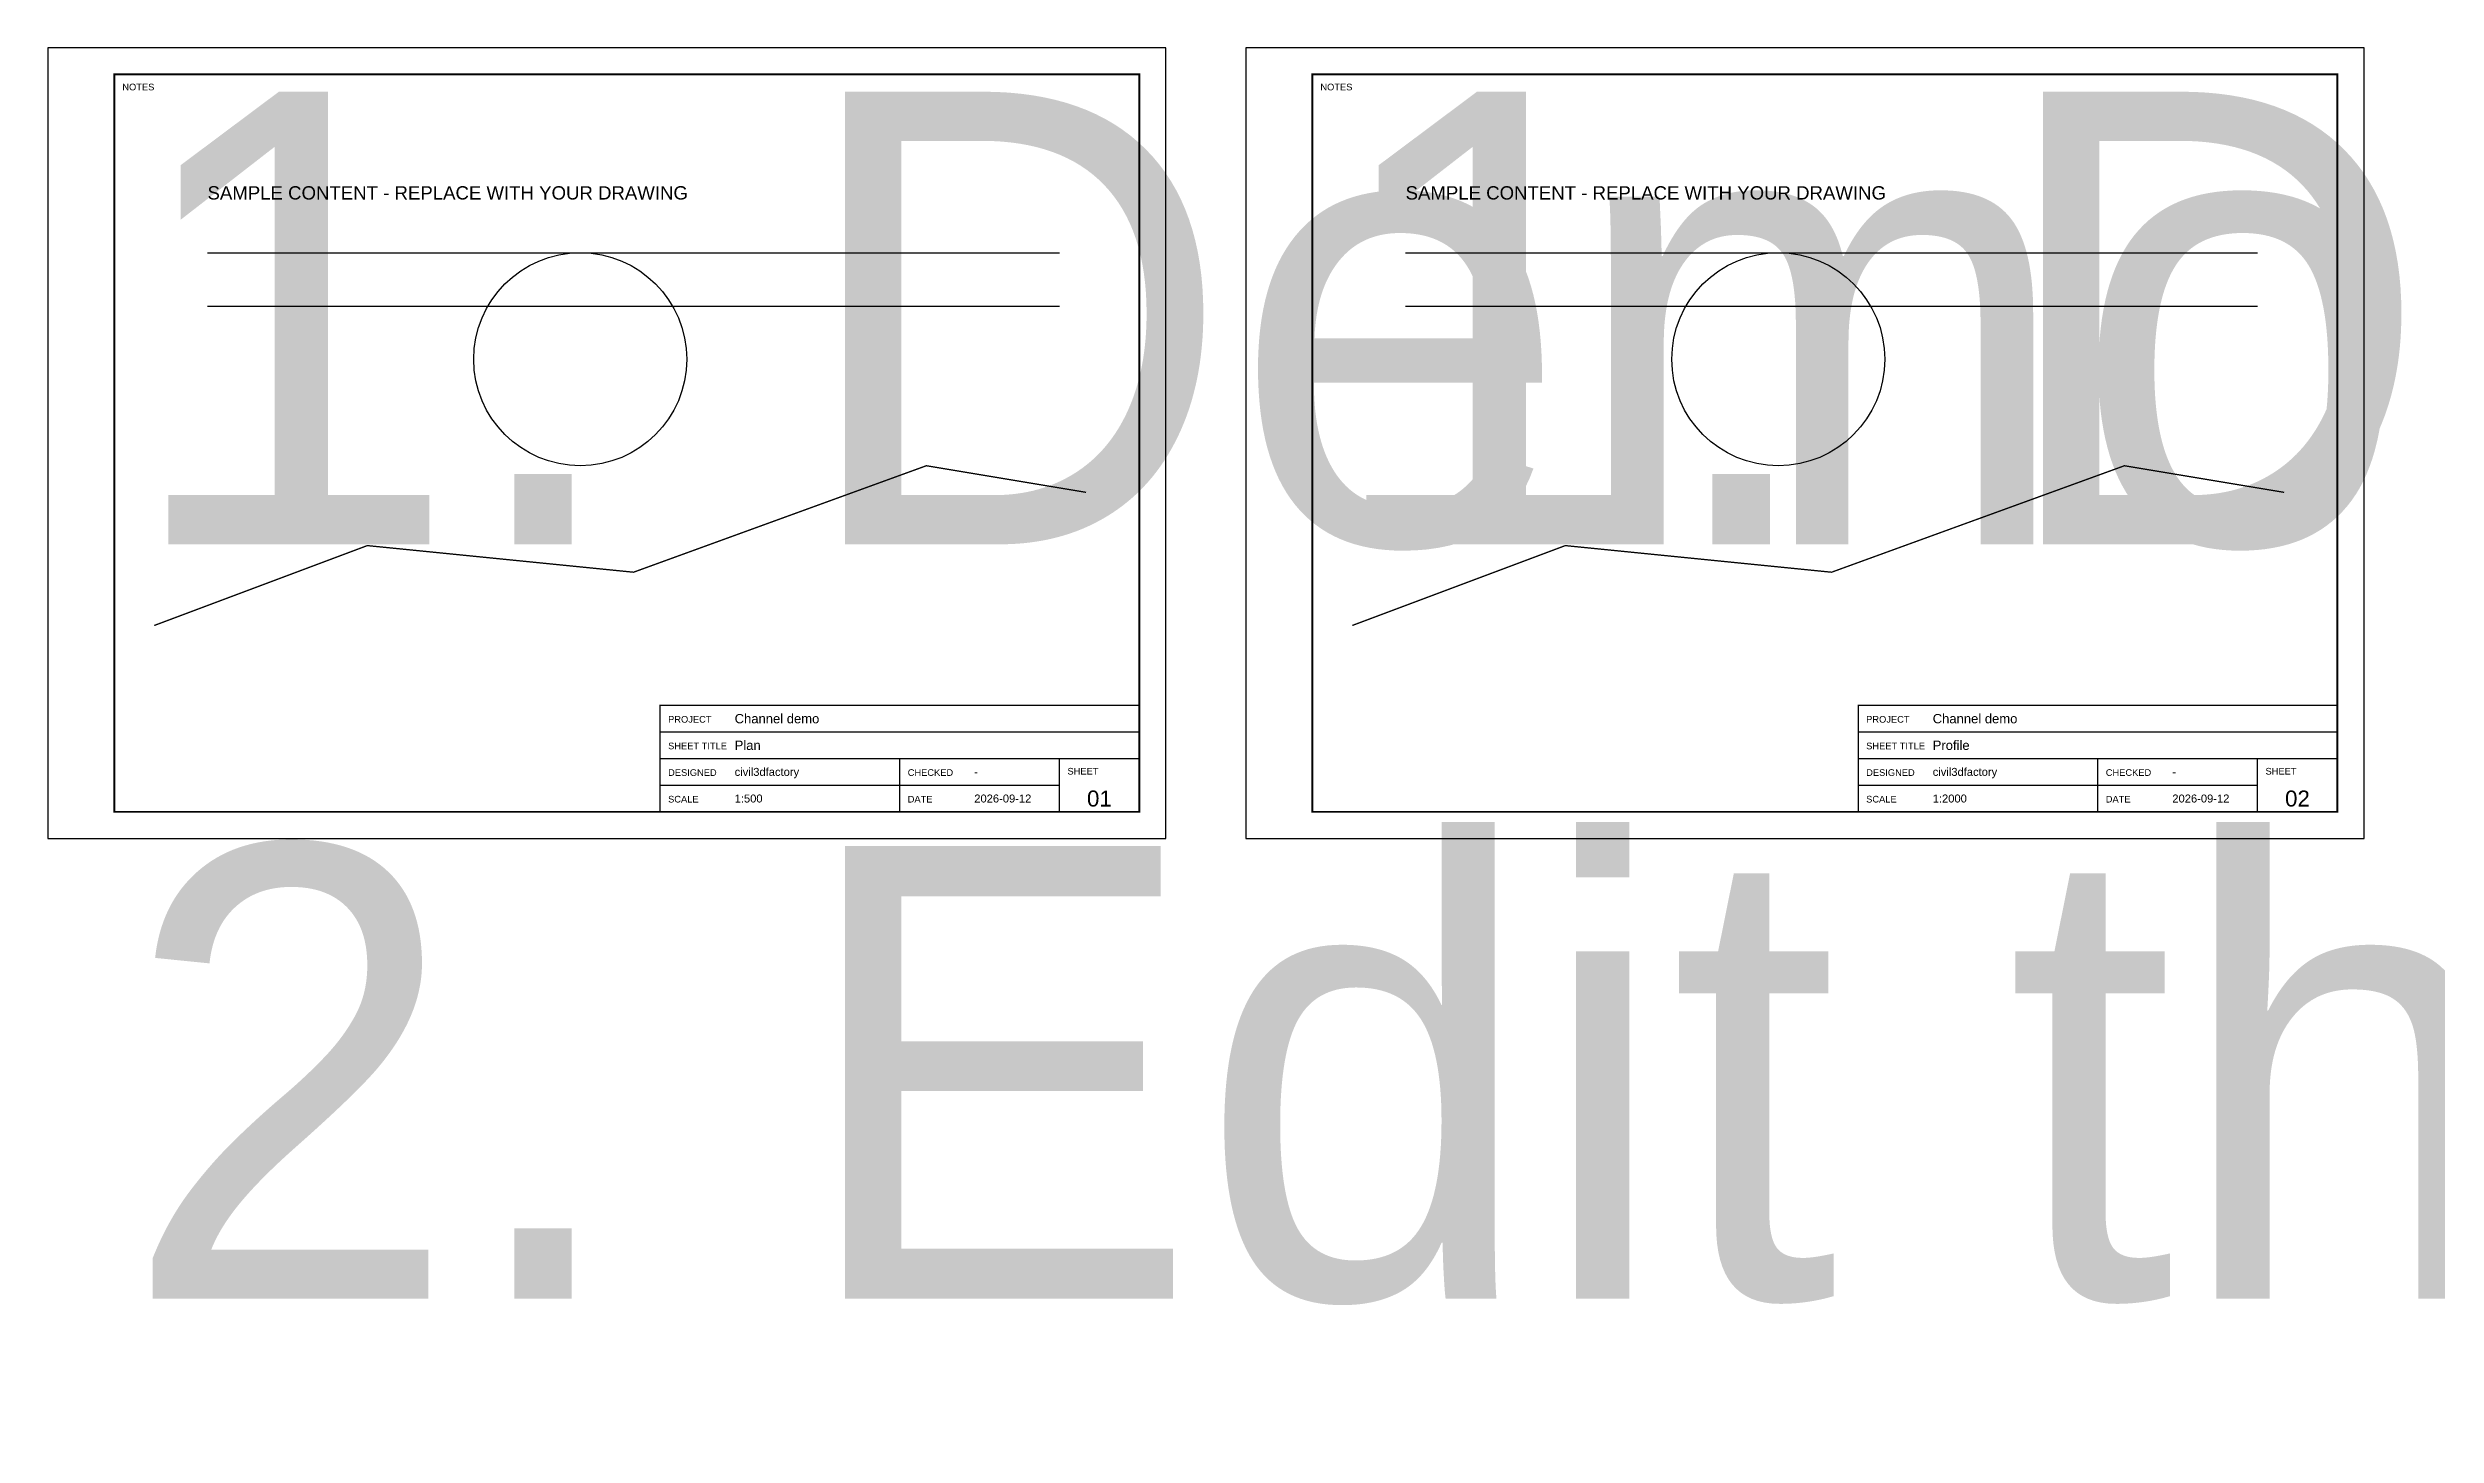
# Model space of a CAD drawing. Header units: millimetres. Extents: x 0 to 8865, y -224 to 297.
# Drawn here: x 0 to 897, y -224 to 297 of the extents above; entities that cross this region are included whole.
import ezdxf
from ezdxf.enums import TextEntityAlignment as Align

# ---------------------------------------------------------------- set-up
doc = ezdxf.new("R2018")
doc.units = ezdxf.units.MM
for name, color, linetype in [('C3DF-CONTENT', 5, 'Continuous'), ('C3DF-FRAME', 7, 'Continuous'), ('C3DF-TEXT', 7, 'Continuous')]:
    doc.layers.add(name, color=color, linetype=linetype)
doc.styles.get("Standard").update_dxf_attribs({"font": 'arial.ttf'})

# ---------------------------------------------------------------- blocks, each defined once
blk = doc.blocks.new('C3DF-TITLEBLOCK-A3')
at = {"layer": 'C3DF-FRAME'}
for p, q in [((230, 40), (410, 40)), ((230, 30), (410, 30)), ((320, 10), (320, 30)), ((380, 10), (380, 30)), ((230, 20), (380, 20))]:
    blk.add_line(p, q, dxfattribs=at)
blk.add_lwpolyline([(0, 0), (420, 0), (420, 297), (0, 297)], close=True, dxfattribs=at)
for points in [[(25, 10, 0.7, 0.7, 0), (410, 10, 0.7, 0.7, 0), (410, 287, 0.7, 0.7, 0), (25, 287, 0.7, 0.7, 0)], [(230, 10, 0.5, 0.5, 0), (410, 10, 0.5, 0.5, 0), (410, 50, 0.5, 0.5, 0), (230, 50, 0.5, 0.5, 0)]]:
    blk.add_lwpolyline(points, format="xyseb", close=True, dxfattribs=at)
at = {"layer": 'C3DF-TEXT'}
for s, p in [('NOTES', (28, 281)), ('PROJECT', (233, 43.5)), ('SHEET TITLE', (233, 33.5)), ('DESIGNED', (233, 23.5)), ('CHECKED', (323, 23.5)), ('SHEET', (383, 24)), ('SCALE', (233, 13.5)), ('DATE', (323, 13.5))]:
    blk.add_text(s, height=2.5, dxfattribs=at).set_placement(p)
at = {"layer": 'C3DF-TEXT', "lineweight": 30, "flags": 104}
blk.add_attdef('NOTES', text='', height=2.5, dxfattribs=at).set_placement((28, 280.5), align=Align.TOP_LEFT)
at = {"layer": 'C3DF-TEXT'}
for tag, height, p in [('PROJECT', 3.5, (258, 45)), ('SHEET_TITLE', 3.5, (258, 35)), ('DESIGNED', 3, (258, 25)), ('CHECKED', 3, (348, 25)), ('SCALE', 3, (258, 15)), ('DATE', 3, (348, 15))]:
    blk.add_attdef(tag, text='', height=height, dxfattribs=at).set_placement(p, align=Align.MIDDLE_LEFT)
blk.add_attdef('SHEET_NO', text='', height=6, dxfattribs=at).set_placement((395, 15), align=Align.MIDDLE_CENTER)
blk = doc.blocks.new('C3DF-DEMO-CONTENT')
at = {"layer": 'C3DF-CONTENT'}
for p, q in [((60, 220), (380, 220)), ((60, 200), (380, 200))]:
    blk.add_line(p, q, dxfattribs=at)
blk.add_lwpolyline([(40, 80, 0.5, 0.5, 0), (120, 110, 0.5, 0.5, 0), (220, 100, 0.5, 0.5, 0), (330, 140, 0.5, 0.5, 0), (390, 130, 0.5, 0.5, 0)], format="xyseb", dxfattribs=at)
blk.add_circle((200, 180), 40, dxfattribs=at)
blk.add_text('SAMPLE CONTENT - REPLACE WITH YOUR DRAWING', height=5, dxfattribs=at).set_placement((60, 240))

msp = doc.modelspace()

# ---------------------------------------------------------------- block references
at = {"layer": 'C3DF-CONTENT'}
for p in [(0, 0), (450, 0)]:
    msp.add_blockref('C3DF-DEMO-CONTENT', p, dxfattribs=at)
at = {"layer": 'C3DF-FRAME'}
ref = msp.add_blockref('C3DF-TITLEBLOCK-A3', (0, 0), dxfattribs=at)
ref.add_attrib('PROJECT', 'Channel demo', dxfattribs={"layer": 'C3DF-TEXT', "height": 3.5}).set_placement((258, 45), align=Align.MIDDLE_LEFT)
ref.add_attrib('SHEET_TITLE', 'Plan', dxfattribs={"layer": 'C3DF-TEXT', "height": 3.5}).set_placement((258, 35), align=Align.MIDDLE_LEFT)
ref.add_attrib('DESIGNED', 'civil3dfactory', dxfattribs={"layer": 'C3DF-TEXT', "height": 3}).set_placement((258, 25), align=Align.MIDDLE_LEFT)
ref.add_attrib('CHECKED', '-', dxfattribs={"layer": 'C3DF-TEXT', "height": 3}).set_placement((348, 25), align=Align.MIDDLE_LEFT)
ref.add_attrib('SCALE', '1:500', dxfattribs={"layer": 'C3DF-TEXT', "height": 3}).set_placement((258, 15), align=Align.MIDDLE_LEFT)
ref.add_attrib('DATE', '2026-09-12', dxfattribs={"layer": 'C3DF-TEXT', "height": 3}).set_placement((348, 15), align=Align.MIDDLE_LEFT)
ref.add_attrib('SHEET_NO', '01', dxfattribs={"layer": 'C3DF-TEXT', "height": 6}).set_placement((395, 15), align=Align.MIDDLE_CENTER)
lines = msp.add_mtext('1. Demo sheet built by create_block_definition.\\P2. Edit these values with DWGAttributeEditor.exe --headless-export / --headless-update.', dxfattribs={"layer": 'C3DF-TEXT', "insert": (28, 280.5), "char_height": 170, "attachment_point": 1})
ref.add_attrib('NOTES', '', (28, 280.5), dxfattribs={"flags": 104}).embed_mtext(lines)
ref = msp.add_blockref('C3DF-TITLEBLOCK-A3', (450, 0), dxfattribs=at)
ref.add_attrib('PROJECT', 'Channel demo', dxfattribs={"layer": 'C3DF-TEXT', "height": 3.5}).set_placement((708, 45), align=Align.MIDDLE_LEFT)
ref.add_attrib('SHEET_TITLE', 'Profile', dxfattribs={"layer": 'C3DF-TEXT', "height": 3.5}).set_placement((708, 35), align=Align.MIDDLE_LEFT)
ref.add_attrib('DESIGNED', 'civil3dfactory', dxfattribs={"layer": 'C3DF-TEXT', "height": 3}).set_placement((708, 25), align=Align.MIDDLE_LEFT)
ref.add_attrib('CHECKED', '-', dxfattribs={"layer": 'C3DF-TEXT', "height": 3}).set_placement((798, 25), align=Align.MIDDLE_LEFT)
ref.add_attrib('SCALE', '1:2000', dxfattribs={"layer": 'C3DF-TEXT', "height": 3}).set_placement((708, 15), align=Align.MIDDLE_LEFT)
ref.add_attrib('DATE', '2026-09-12', dxfattribs={"layer": 'C3DF-TEXT', "height": 3}).set_placement((798, 15), align=Align.MIDDLE_LEFT)
ref.add_attrib('SHEET_NO', '02', dxfattribs={"layer": 'C3DF-TEXT', "height": 6}).set_placement((845, 15), align=Align.MIDDLE_CENTER)
lines = msp.add_mtext('1. Demo sheet 2.', dxfattribs={"layer": 'C3DF-TEXT', "insert": (478, 280.5), "char_height": 170, "attachment_point": 1})
ref.add_attrib('NOTES', '', (478, 280.5), dxfattribs={"flags": 104}).embed_mtext(lines)

doc.saveas('drawing.dxf')
